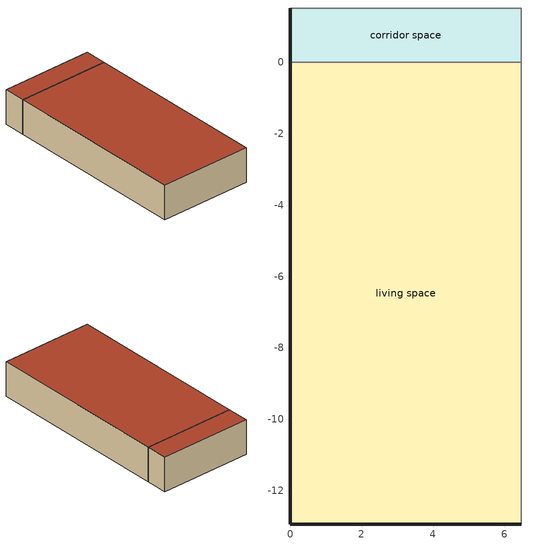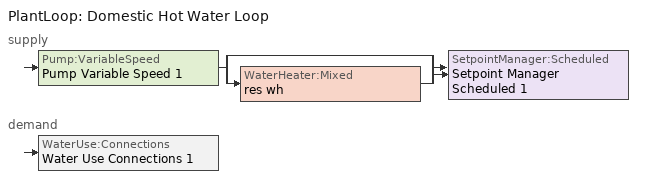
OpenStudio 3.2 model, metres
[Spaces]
living space
 floor foundation: 0,-12.93 0,0 6.47,0 6.47,-12.93 z0
 wall outside: 0,0 0,-12.93 6.47,-12.93 z0:2.44
 wall adiabatic: 6.47,-12.93 6.47,0 0,0 z0:2.44
 roof outside: 6.47,-12.93 6.47,0 0,0 0,-12.93 z2.44
corridor space
 floor foundation: 0,0 0,1.52 6.47,1.52 6.47,0 z0
 wall outside: 0,1.52 0,0 z0:2.44
 wall adiabatic: 0,0 6.47,0 6.47,1.52 0,1.52 z0:2.44
 roof outside: 6.47,0 6.47,1.52 0,1.52 0,0 z2.44
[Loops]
PlantLoop 'Domestic Hot Water Loop'
 supply: Pump:VariableSpeed 'Pump Variable Speed 1' > split
  | bypass
  | WaterHeater:Mixed 'res wh'
  join > SetpointManager:Scheduled 'Setpoint Manager Scheduled 1'
 demand: WaterUse:Connections 'Water Use Connections 1'
[Site]
Denver Intl Ap_CO_USA: Latitude {deg}=39.83; Longitude {deg}=-104.65; Time Zone {hr}=-7; Elevation {m}=1650
[ClimateZones]
Climate Zone Institution Name 1=Building America; Climate Zone Document Year 1=0; Climate Zone Value 1=Cold
[Site:WaterMainsTemperature]
Calculation Method=Correlation; Annual Average Outdoor Air Temperature {C}=10.8753; Maximum Difference In Monthly Average Outdoor Air Temperatures {deltaC}=23.1524
[Site:GroundTemperature:Deep]
10.8753, 10.8753, 10.8753, 10.8753, 10.8753, 10.8753, 10.8753, 10.8753, 10.8753, 10.8753, 10.8753, 10.8753
[Building]
Building 1: North Axis {deg}=0; Standards Number of Stories=1; Standards Number of Above Ground Stories=1; Standards Building Type=multifamily; Standards Number of Living Units=8
[ThermalZone] Use Ideal Air Loads=No
living zone; corridor zone
[Sizing:Zone] Zone Cooling Design Supply Air Temperature Input Method=SupplyAirTemperature; Zone Cooling Design Supply Air Temperature {C}=14; Zone Cooling Design Supply Air Temperature Difference {deltaC}=11.11; Zone Heating Design Supply Air Temperature Input Method=SupplyAirTemperature; Zone Heating Design Supply Air Temperature {C}=40; Zone Heating Design Supply Air Temperature Difference {deltaC}=11.11; Zone Cooling Design Supply Air Humidity Ratio {kg-H2O/kg-air}=0.0085; Zone Heating Design Supply Air Humidity Ratio {kg-H2O/kg-air}=0.008; Cooling Design Air Flow Method=DesignDay; Heating Design Air Flow Method=DesignDay; Account for Dedicated Outdoor Air System=No; Dedicated Outdoor Air System Control Strategy=NeutralSupplyAir; Dedicated Outdoor Air Low Setpoint Temperature for Design {C}=autosize; Dedicated Outdoor Air High Setpoint Temperature for Design {C}=autosize
living zone; corridor zone
[Space]
Name | Space Type | Thermal Zone | Building Unit
living space | Space Type 1 | living zone | unit 1
corridor space | Space Type 2 | corridor zone
[SpaceType]
Name | Standards Space Type
Space Type 1 | living
Space Type 2 | corridor
[BuildingUnit]
unit 1: Building Unit Type=Residential
[External:File]
8760.csv: File=8760.csv
[People:Definition]
res occupants|living space: Number of People Calculation Method=People; Number of People {people}=3.39; Fraction Radiant=0.319734; Sensible Heat Fraction=0.573; Carbon Dioxide Generation Rate {m3/s-W}=0; Enable ASHRAE 55 Comfort Warnings=No; Mean Radiant Temperature Calculation Type=ZoneAveraged
[People]
res occupants|living space: People Definition=res occupants|living space; Space or SpaceType=living space; Number of People Schedule=occupants; Activity Level Schedule=res occupants activity schedule; Multiplier=1
[PlantLoop]
Domestic Hot Water Loop: Glycol Concentration=0; Maximum Loop Flow Rate {m3/s}=0.01; Plant Loop Volume {m3}=0.003; Load Distribution Scheme=Optimal
[Sizing:Plant]
Domestic Hot Water Loop: Loop Type=Heating; Design Loop Exit Temperature {C}=52.6667; Loop Design Temperature Difference {deltaC}=5.55556; Sizing Option=NonCoincident; Zone Timesteps in Averaging Window=1; Coincident Sizing Factor Mode=None
[Pump:VariableSpeed]
Pump Variable Speed 1: Rated Flow Rate {m3/s}=0.01; Rated Pump Head {Pa}=1; Rated Power Consumption {W}=0; Motor Efficiency=1; Fraction of Motor Inefficiencies to Fluid Stream=0; Coefficient 1 of the Part Load Performance Curve=0; Coefficient 2 of the Part Load Performance Curve=1; Coefficient 3 of the Part Load Performance Curve=0; Coefficient 4 of the Part Load Performance Curve=0; Pump Control Type=Intermittent; Skin Loss Radiative Fraction=0.5; Design Power Sizing Method=PowerPerFlowPerPressure; Design Electric Power per Unit Flow Rate {W/(m3/s)}=348701.1; Design Shaft Power per Unit Flow Rate per Unit Head {W-s/m3-Pa}=1.28205; Design Minimum Flow Rate Fraction=0
[SetpointManager:Scheduled]
Setpoint Manager Scheduled 1: Control Variable=Temperature; Schedule=dhw temp
[WaterHeater:Mixed]
res wh: Tank Volume {m3}=0.143846; Setpoint Temperature Schedule=WH Setpoint Temp; Deadband Temperature Difference {deltaC}=2; Maximum Temperature Limit {C}=99; Heater Control Type=Cycle; Heater Maximum Capacity {W}=11722.8; Heater Minimum Capacity {W}=0; Heater Fuel Type=NaturalGas; Heater Thermal Efficiency=0.773298; Off Cycle Parasitic Fuel Consumption Rate {W}=0; Off Cycle Parasitic Fuel Type=Electricity; Off Cycle Parasitic Heat Fraction to Tank=0; On Cycle Parasitic Fuel Consumption Rate {W}=0; On Cycle Parasitic Fuel Type=Electricity; On Cycle Parasitic Heat Fraction to Tank=0; Ambient Temperature Indicator=ThermalZone; Ambient Temperature Thermal Zone=living zone; Off Cycle Loss Coefficient to Ambient Temperature {W/K}=4.15693; Off Cycle Loss Fraction to Thermal Zone=0.64; On Cycle Loss Coefficient to Ambient Temperature {W/K}=4.15693; On Cycle Loss Fraction to Thermal Zone=1; Use Side Effectiveness=1; Source Side Effectiveness=1; Use Side Design Flow Rate {m3/s}=autosize; Source Side Design Flow Rate {m3/s}=autosize; Indirect Water Heating Recovery Time {hr}=1.5; Source Side Flow Control Mode=IndirectHeatPrimarySetpoint
[WaterHeater:Sizing]
res wh: Design Mode=PeakDraw; Time Storage Can Meet Peak Draw {hr}=0.538503; Time for Tank Recovery {hr}=0; Nominal Tank Volume for Autosizing Plant Connections {m3}=1
[WaterUse:Connections]
Water Use Connections 1: Drain Water Heat Exchanger Type=None; Drain Water Heat Exchanger Destination=Plant; Water Use Equipment Name 1=res cw
[ElectricEquipment:Definition]
res cw: Design Level Calculation Method=EquipmentLevel; Design Level {W}=70768; Fraction Latent=0; Fraction Radiant=0.48; Fraction Lost=0.2
[ElectricEquipment]
res cw: Electric Equipment Definition=res cw; Space or SpaceType=living space; Schedule=clothes_washer_power
[WaterUse:Equipment:Definition]
res cw: Peak Flow Rate {m3/s}=0.0063241; Target Temperature Schedule=res cw temperature schedule
[WaterUse:Equipment]
res cw: Water Use Equipment Definition=res cw; Space=living space; Flow Rate Fraction Schedule=clothes_washer
[Schedule:File] External File=8760.csv; Rows to Skip at Top=1; Number of Hours of Data=8760; Minutes per Item=60
Name | Column Number
occupants | 1
clothes_washer | 8
clothes_washer_power | 16
[Schedule:Constant]
Name | Value
res occupants activity schedule | 112.539
dhw temp; WH Setpoint Temp | 52.6667
res cw temperature schedule | 52.666
